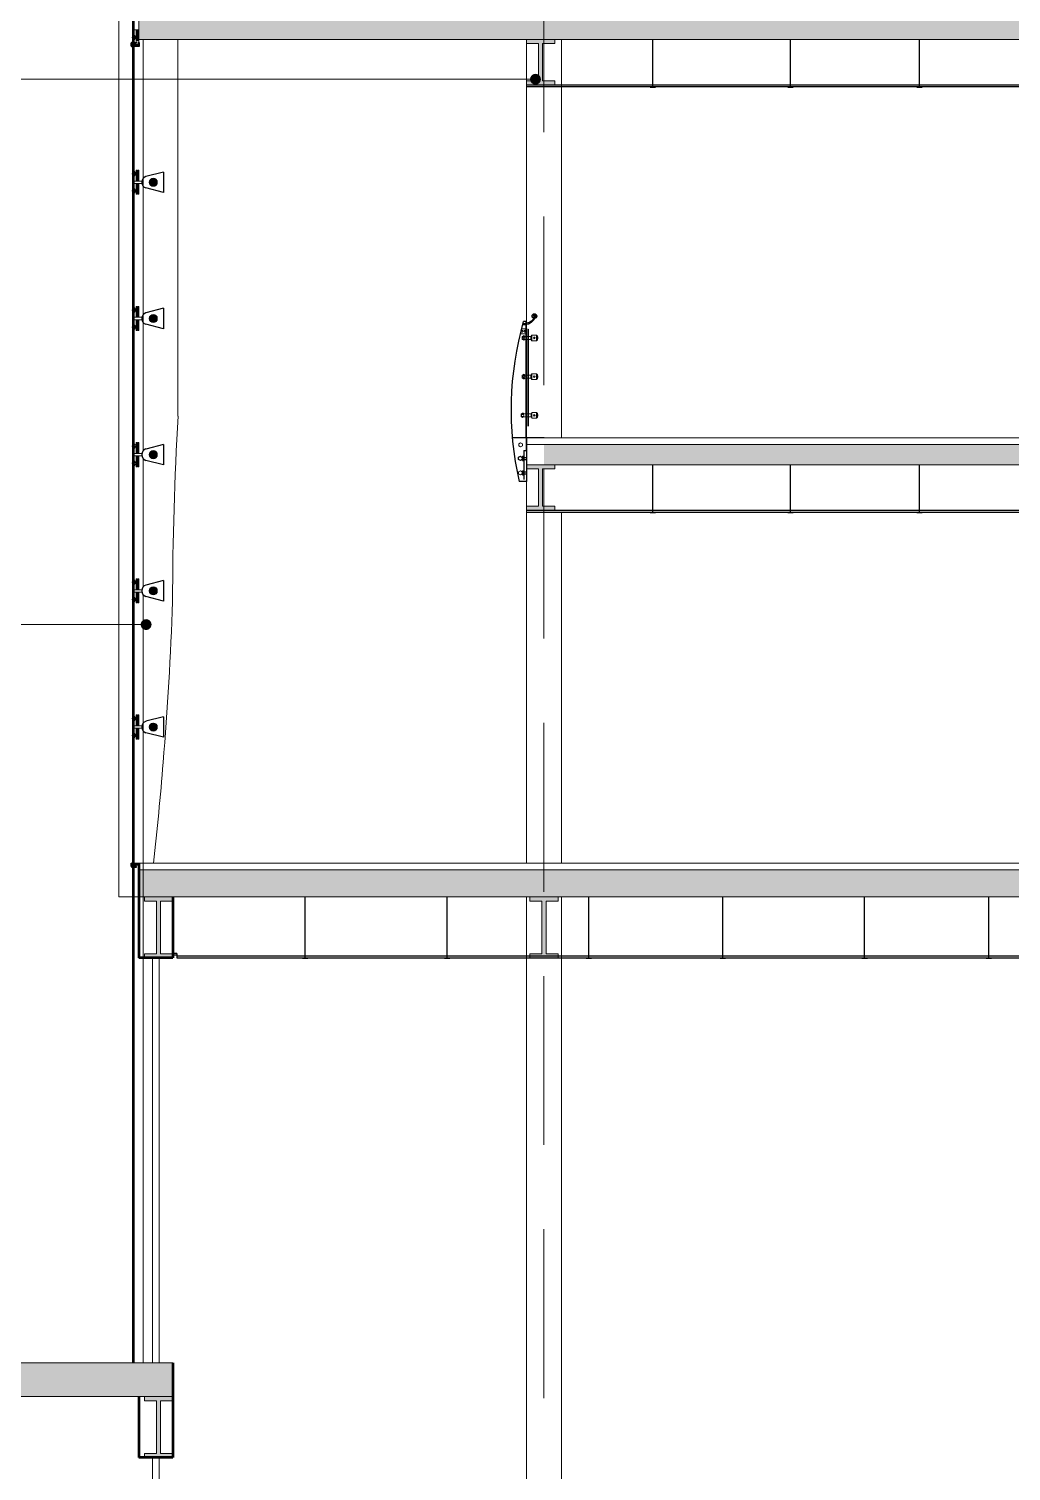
# Model space of a CAD drawing. Header units: millimetres. Extents: x 1135 to 1350, y 205 to 283.
# Drawn here: x 1302.91 to 1310.19, y 224.35 to 235.03 of the extents above; entities that cross this region are included whole.
import ezdxf

# ---------------------------------------------------------------- set-up
doc = ezdxf.new("R2010")
doc.units = ezdxf.units.MM
doc.header["$LTSCALE"] = 10
doc.linetypes.add('DASHED2', pattern=[0.375, 0.25, -0.125])
doc.layers.get('0').update_dxf_attribs({"color": 90})
for name, color, linetype in [('1', 130, 'Continuous'), ('CIEL', 8, 'Continuous'), ('DATA', 9, 'Continuous'), ('ESCALERA', 90, 'Continuous'), ('FONDO', 8, 'Continuous'), ('TEX1', 90, 'Continuous'), ('VIDRO', 140, 'Continuous')]:
    doc.layers.add(name, color=color, linetype=linetype)
for name, color, linetype, lineweight in [('A-perf', 180, 'Continuous', 9), ('cinza 03', 252, 'Continuous', 13), ('COTA', 90, 'Continuous', 9), ('HACHT', 90, 'Continuous', 9), ('linha estutura', 252, 'Continuous', 13), ('PAREDES 2', 50, 'Continuous', 50), ('Pilares', 16, 'Continuous', 20), ('pn 02', 16, 'Continuous', 20), ('PN-01', 90, 'Continuous', 13), ('TEXTOS', 90, 'Continuous', 9)]:
    doc.layers.add(name, color=color, linetype=linetype, lineweight=lineweight)

# ---------------------------------------------------------------- blocks, each defined once
blk = doc.blocks.new('VIGA')
at = {"layer": 'Pilares'}
blk.add_hatch(color=256, dxfattribs=at).paths.add_polyline_path([(0.21, 0), (0, 0), (0, -0.03), (0.09, -0.03), (0.09, -0.42), (0, -0.42), (0, -0.45), (0.21, -0.45), (0.21, -0.42), (0.12, -0.42), (0.12, -0.03), (0.21, -0.03)])
at = {"layer": 'Pilares', "linetype": 'Continuous'}
for p, q in [((0, -0.03), (0.09, -0.03)), ((0.09, -0.03), (0.09, -0.42)), ((0.12, -0.03), (0.12, -0.42)), ((0.12, -0.03), (0.21, -0.03)), ((0, -0.42), (0.09, -0.42)), ((0.12, -0.42), (0.21, -0.42))]:
    blk.add_line(p, q, dxfattribs=at)
for points in [[(0.21, -0.03), (0.21, 0), (0, 0), (0, -0.03)], [(0, -0.42), (0, -0.45), (0.21, -0.45), (0.21, -0.42)]]:
    blk.add_lwpolyline(points, dxfattribs=at)
blk = doc.blocks.new('A$C43351A97')
at = {"layer": 'DATA'}
for p, q in [((0, 1), (0, 3.5)), ((0, 3.5), (0.5, 3.5)), ((3.5, 1), (0, 1)), ((0.1, 3.4), (0.1, 3.1)), ((0.1, 3.4), (0.1, 3.4)), ((0.1, 3.4), (0.1, 3.4)), ((0.1, 3.4), (0.1, 3.4)), ((0.5, 3.4), (0.1, 3.4)), ((0.5, 3.4), (0.1, 3.4)), ((0.1, 3.3), (0.1, 3.1)), ((0.1, 3.1), (0.1, 3)), ((0.1, 3.1), (0.5, 3)), ((0.1, 3), (0.5, 3)), ((0.1, 3), (0.1, 3)), ((0.1, 3), (0.1, 3)), ((0.1, 2.9), (0.1, 1.1)), ((0.1, 2.9), (0.1, 2.9)), ((0.1, 2.9), (0.1, 2.9)), ((0.1, 2.9), (0.1, 2.9)), ((0.5, 2.9), (0.1, 2.9)), ((0.1, 1.1), (2.9, 1.1)), ((0.1, 1.1), (0.1, 1.1)), ((0.1, 1.1), (0.1, 1.1)), ((0.1, 1.1), (0.1, 1.1)), ((0.2, 3.3), (0.3, 3.3)), ((0.3, 3.3), (0.2, 3.3)), ((0.3, 3.1), (0.2, 3.2)), ((0.2, 3.2), (0.3, 3.1)), ((0.3, 3.3), (0.4, 3.3)), ((0.3, 3.3), (0.3, 3.3)), ((0.3, 3.3), (0.3, 3.3)), ((0.6, 3.3), (0.3, 3.3)), ((0.3, 3.2), (0.3, 3.1)), ((0.4, 3.2), (0.3, 3.2)), ((0.3, 3.2), (0.6, 3.2)), ((0.3, 3.1), (0.3, 3.2)), ((0.3, 2.8), (0.3, 2.2)), ((0.6, 2.8), (0.3, 2.8)), ((0.3, 2.2), (2.7, 2.2)), ((0.4, 3.3), (0.5, 3.4)), ((0.5, 3), (0.4, 3.2)), ((0.4, 2.6), (0.9, 2.6)), ((0.4, 2.4), (0.4, 2.6)), ((2.7, 2.3), (0.4, 2.3)), ((0.5, 3.5), (0.5, 3.4)), ((0.5, 3.4), (0.5, 3.4)), ((0.5, 3.4), (0.5, 3.4)), ((0.5, 3.4), (0.5, 3.4)), ((0.5, 3.4), (0.5, 3.4)), ((0.5, 3.4), (0.5, 3.4)), ((0.5, 3.4), (0.5, 3.4)), ((0.5, 3.4), (0.5, 3.4)), ((0.5, 3), (0.5, 2.9)), ((0.5, 3), (0.5, 3)), ((0.5, 3), (0.5, 3)), ((0.5, 3), (0.5, 3)), ((0.5, 3), (0.5, 3)), ((0.5, 3), (0.5, 3)), ((0.5, 3), (0.5, 3)), ((0.5, 3), (0.5, 3)), ((0.6, 3.5), (0.6, 3.3)), ((0.9, 3.5), (0.6, 3.5)), ((0.6, 3.2), (0.6, 2.8)), ((0.7, 3.4), (0.9, 3.4)), ((0.7, 2.8), (0.7, 3.4)), ((0.9, 2.8), (0.7, 2.8)), ((0.9, 3.4), (0.9, 3.5)), ((0.9, 2.6), (0.9, 2.8)), ((4.8, 4), (2.1, 3.5)), ((2.1, 4), (4.8, 3.5)), ((2.1, 4), (2.1, 3.5)), ((4.8, 4), (2.1, 4)), ((2.1, 3.5), (4.8, 3.5)), ((2.7, 2.4), (2.7, 2.3)), ((2.7, 2.2), (2.7, 2.1)), ((3, 2.5), (2.8, 2.5)), ((2.8, 2), (3, 2)), ((2.9, 2.4), (3, 2.4)), ((2.9, 2.4), (2.9, 2.4)), ((5.6, 2.3), (2.9, 2.3)), ((2.9, 2.3), (3, 2.3)), ((2.9, 2.3), (2.9, 2.3)), ((2.9, 2.2), (3, 2.2)), ((2.9, 2.2), (2.9, 2.2)), ((2.9, 2.2), (3.5, 2.2)), ((3, 2.1), (2.9, 2.1)), ((3, 2.1), (2.9, 2.1)), ((2.9, 1.1), (3, 1.1)), ((3, 3.5), (3, 2.4)), ((5.2, 3.5), (3, 3.5)), ((3, 2), (3, 2.1)), ((3, 1.5), (3.1, 1.5)), ((3, 1.4), (3, 1.5)), ((3, 1.1), (3, 1.4)), ((3, 1.1), (3, 1.1)), ((3, 1.1), (3, 1.1)), ((3.1, 3.4), (5.2, 3.4)), ((3.1, 2.3), (3.1, 3.4)), ((3.1, 2.2), (3.1, 2)), ((3.1, 2), (3.7, 2)), ((3.6, 1.9), (3.1, 1.9)), ((3.1, 1.6), (3.5, 1.6)), ((3.1, 1.5), (3.1, 1.6)), ((3.5, 1.5), (3.1, 1.4)), ((3.1, 1.5), (3.1, 1.4)), ((3.1, 1.5), (3.1, 1.5)), ((3.1, 1.5), (3.1, 1.5)), ((3.5, 1.5), (3.1, 1.5)), ((3.1, 1.4), (3.1, 1.2)), ((3.1, 1.4), (3.1, 1.1)), ((3.1, 1.1), (3.5, 1.1)), ((3.1, 1.1), (3.5, 1.1)), ((3.1, 1.1), (3.1, 1.1)), ((3.1, 1.1), (3.1, 1.1)), ((3.1, 1.1), (3.1, 1.1)), ((3.2, 1.3), (3.3, 1.4)), ((3.2, 1.3), (3.3, 1.4)), ((3.3, 1.2), (3.2, 1.2)), ((3.3, 1.2), (3.2, 1.2)), ((3.3, 1.4), (3.3, 1.3)), ((3.3, 1.4), (3.3, 1.3)), ((3.3, 1.3), (3.7, 1.3)), ((3.3, 1.3), (3.4, 1.3)), ((3.3, 1.2), (3.3, 1.2)), ((3.7, 1.2), (3.3, 1.2)), ((3.3, 1.2), (3.3, 1.2)), ((3.4, 1.2), (3.3, 1.2)), ((3.4, 1.3), (3.5, 1.5)), ((3.5, 1.1), (3.4, 1.2)), ((3.5, 2.2), (3.5, 2.1)), ((3.5, 1.6), (3.5, 1.5)), ((3.5, 1.5), (3.5, 1.4)), ((3.5, 1.5), (3.5, 1.5)), ((3.5, 1.5), (3.5, 1.5)), ((3.5, 1.5), (3.5, 1.5)), ((3.5, 1.4), (3.5, 1.5)), ((3.5, 1.4), (3.5, 1.4)), ((3.5, 1.4), (3.5, 1.4)), ((3.5, 1.1), (3.5, 1)), ((3.5, 1.1), (3.5, 1.1)), ((3.5, 1.1), (3.5, 1.1)), ((3.5, 1.1), (3.5, 1.1)), ((3.5, 1.1), (3.5, 1.1)), ((3.5, 1.1), (3.5, 1.1)), ((3.5, 1.1), (3.5, 1.1)), ((3.5, 1.1), (3.5, 1.1)), ((3.6, 2.2), (3.7, 2.2)), ((3.6, 2.2), (5.6, 2.2)), ((3.7, 2.1), (3.6, 2.1)), ((3.7, 2.1), (3.6, 2.1)), ((3.6, 2), (3.7, 2)), ((3.6, 1.5), (3.6, 1.9)), ((3.6, 1.1), (3.7, 1.1)), ((3.6, 1), (3.6, 1.1)), ((3.8, 1), (3.6, 1)), ((4.2, 0.9), (3.6, 1)), ((3.7, 2.2), (3.8, 2.2)), ((3.7, 2), (3.7, 2.1)), ((3.7, 1.9), (3.7, 1.5)), ((3.7, 1.9), (3.7, 1.9)), ((3.7, 1.5), (3.8, 1.5)), ((3.7, 1.3), (3.7, 1.4)), ((3.7, 1.1), (3.7, 1.2)), ((3.8, 2.2), (3.8, 1.9)), ((3.9, 1.3), (3.8, 1.1)), ((3.8, 1.1), (3.9, 1.1)), ((4, 1.5), (3.9, 1.3)), ((3.9, 1.5), (3.9, 1.3)), ((3.9, 1.1), (3.9, 1)), ((4.2, 1.3), (4, 1.5)), ((4, 1.3), (4, 1)), ((4.1, 1), (4.1, 1.3)), ((4.2, 0), (4.2, 1.5)), ((5.4, 1.5), (4.2, 1.5)), ((4.8, 3.5), (4.8, 4)), ((5.3, 3.2), (5, 2.7)), ((5, 2.7), (5, 2.4)), ((5.1, 2.7), (5.4, 3.1)), ((5.1, 2.4), (5.1, 2.7)), ((5.4, 3.2), (5.2, 3.5)), ((5.2, 3.4), (5.3, 3.2)), ((5.2, 0), (5.2, 1.5)), ((5.2, 0.9), (5.7, 0.9)), ((5.4, 3.5), (5.4, 3.3)), ((5.6, 3.5), (5.4, 3.5)), ((5.4, 3.3), (5.5, 3.3)), ((5.4, 3.3), (5.4, 3.3)), ((5.4, 3.3), (5.4, 3.3)), ((5.4, 3.1), (5.4, 3.1)), ((5.4, 3.1), (5.4, 2.9)), ((5.4, 3.1), (5.4, 3.1)), ((5.4, 3.1), (5.4, 3.1)), ((5.6, 3.1), (5.4, 3.1)), ((5.4, 1.6), (5.4, 1.4)), ((5.4, 1.4), (5.6, 1.4)), ((5.4, 1.4), (5.4, 1.4)), ((5.4, 1.4), (5.4, 1.4)), ((5.4, 1.3), (5.4, 1.3)), ((5.4, 1.2), (5.4, 1.3)), ((5.4, 1.2), (5.4, 1)), ((5.5, 1.2), (5.4, 1.2)), ((5.4, 1), (5.6, 1)), ((5.5, 3.3), (5.6, 3.2)), ((5.5, 3), (5.7, 3)), ((5.5, 2.9), (5.5, 3)), ((5.5, 1.5), (5.5, 1.6)), ((5.7, 1.5), (5.5, 1.5)), ((5.6, 1.3), (5.5, 1.2)), ((5.7, 3.5), (5.6, 3.5)), ((5.6, 3.3), (5.6, 3.5)), ((5.6, 3.3), (5.6, 3.3)), ((5.7, 3.3), (5.6, 3.3)), ((5.6, 1.2), (5.7, 1.2)), ((5.6, 1.2), (5.6, 1.2)), ((5.6, 1), (5.6, 1.2)), ((5.6, 1), (5.7, 1.1)), ((5.7, 3.5), (6.2, 3.5)), ((5.7, 3.3), (5.7, 3.5)), ((5.7, 3.3), (5.7, 3.3)), ((5.7, 3), (5.7, 3)), ((5.7, 3), (5.7, 2.4)), ((5.7, 2.1), (5.7, 1.5)), ((5.7, 1.1), (5.7, 1.2)), ((5.7, 1.2), (5.7, 1.2)), ((6.2, 1), (5.7, 1)), ((6.2, 0.9), (5.7, 0.9)), ((6.2, 3.5), (5.8, 3.4)), ((5.8, 3.4), (5.8, 3.3)), ((5.9, 3.2), (5.8, 3.3)), ((5.8, 1.4), (5.8, 3.1)), ((5.8, 3.1), (5.9, 3.1)), ((5.9, 1.4), (5.8, 1.4)), ((5.8, 1.2), (5.9, 1.3)), ((5.8, 1.2), (5.8, 1.1)), ((5.8, 1.1), (6.2, 1.1)), ((5.9, 3.1), (5.9, 3.2)), ((5.9, 1.3), (5.9, 1.4)), ((6.2, 3.5), (6.2, 1)), ((6.2, 2.8), (6.2, 3.5)), ((6.2, 2.3), (6.2, 2.8)), ((6.2, 1.7), (6.2, 2.3)), ((6.2, 1.1), (6.2, 1.7))]:
    blk.add_line(p, q, dxfattribs=at)
blk.add_circle((5.1, 3.8), 0.243, dxfattribs=at)
for centre, radius, start, end in [((0.1, 3.3), 0.0625, 90, 168.6195), ((0.1, 3.1), 0.0625, 191.3805, 270), ((0.2, 3.2), 0.0784, 135.8757, 224.1243), ((0.2, 3.2), 0.0469, 124.4366, 235.5634), ((0.3, 3.3), 0.0272, 0, 124.4366), ((0.3, 3.3), 0.025, 360, 124.4366), ((0.3, 3.1), 0.0272, 235.5634, 360), ((0.3, 3.1), 0.025, 235.5634, 360), ((0.4, 2.6), 0.0625, 90, 180), ((0.4, 2.4), 0.0625, 180, 270), ((2.8, 2.4), 0.0625, 90, 180), ((2.8, 2.1), 0.0625, 180, 270), ((2.9, 2.4), 0.041, 90, 270), ((2.9, 2.4), 0.0312, 90, 254.9671), ((2.9, 2.4), 0.0312, 270, 0), ((2.9, 2.1), 0.031, 105.9955, 270.0045), ((2.9, 2.1), 0.041, 90, 270), ((3, 2.4), 0.03, 270, 90), ((3, 2.3), 0.0312, 270, 0), ((3, 2.2), 0.031, 360, 90), ((3, 2.1), 0.031, 359.9988, 90.0012), ((3, 2.1), 0.03, 270, 90), ((3.1, 2), 0.094, 179.9974, 270.0011), ((3.1, 2.2), 0.00000125, 180, 0), ((3.1, 1.4), 0.0625, 90, 168.6195), ((3.1, 1.2), 0.0625, 191.3805, 270), ((3.2, 1.3), 0.0469, 124.3556, 235.6444), ((3.2, 1.3), 0.0784, 135.8757, 224.1243), ((3.3, 1.4), 0.025, 359.9961, 124.0039), ((3.3, 1.4), 0.0272, 360, 124.4366), ((3.3, 1.2), 0.025, 235.7316, 359.7219), ((3.3, 1.2), 0.0272, 235.5634, 360), ((3.6, 2.1), 0.0625, 180, 270), ((3.6, 1.1), 0.039, 0.1803, 180), ((3.6, 1), 0.039, 180, 262.0731), ((3.6, 2.1), 0.0309, 105.337, 270.1276), ((3.6, 2.1), 0.041, 90, 270), ((3.7, 1.5), 0.125, 180, 270), ((3.6, 1), 0.03, 180, 224.9885), ((3.6, 1), 0.03, 224.9885, 270.0115), ((3.7, 2.1), 0.031, 360, 90), ((3.7, 2.1), 0.031, 270, 90), ((3.7, 1.9), 0.062, 270, 360), ((3.8, 2.2), 0.031, 0, 90), ((3.8, 1.5), 0.062, 360, 90), ((3.8, 1), 0.03, 270, 0.0048), ((4, 1.5), 0.037, 43.0014, 150), ((4, 1.3), 0.0537, 21.4588, 158.5412), ((4, 1.1), 0.0537, 201.4588, 338.5412), ((5.1, 2.4), 0.04, 180, 0), ((5.4, 3.3), 0.025, 180, 270), ((5.3, 3.2), 0.0938, 330, 30), ((5.4, 3.1), 0.025, 90, 180), ((5.4, 2.9), 0.05, 180, 0), ((5.4, 1.6), 0.05, 0, 180), ((5.4, 1.4), 0.025, 180, 270), ((5.4, 1.2), 0.025, 90, 180), ((5.9, 3.7), 0.337, 118.3035, 217.999), ((5.7, 3.5), 0.015, 90, 256.2619), ((5.6, 3.1), 0.0414, 270, 45), ((5.6, 2.4), 0.0625, 270, 0), ((5.6, 2.1), 0.0625, 0, 90), ((5.6, 1.4), 0.0414, 315, 90), ((5.7, 1), 0.015, 103.7381, 270), ((5.8, 3.3), 0.04, 180, 0), ((5.8, 3.3), 0.05, 166.1135, 339.8945), ((5.8, 1.2), 0.04, 0, 180), ((5.8, 1.2), 0.05, 20.1055, 193.8865), ((5.9, 3.2), 0.0625, 360, 60), ((5.9, 1.3), 0.0625, 300, 360)]:
    blk.add_arc(centre, radius, start, end, dxfattribs=at)
blk = doc.blocks.new('SPIDERLADO')
at = {"layer": '1'}
h = blk.add_hatch(dxfattribs=at)
h.set_pattern_fill('LINE', color=256, scale=0.022502, angle=45, style=0)
h.set_pattern_definition([(45, (-190.9028623, 32.652582), (-0.001988936716, 0.001988936716), [])])
h.paths.add_polyline_path([(-0.047, 0, 0.528848), (-0.085, 0.026), (-0.101, 0.01, 1.19142)])
for p, q in [((0, 0.076), (-0.129, 0.042)), ((0, 0.076), (0, -0.076)), ((0, -0.076), (-0.129, -0.042))]:
    blk.add_line(p, q)
blk.add_arc((-0.116, 0), 0.0442, 107.4107, 252.5893)
at = {"layer": 'A-perf', "color": 8}
for radius in [0.03, 0.028]:
    blk.add_circle((-0.075, 0), radius, dxfattribs=at)
at = {"layer": 'PN-01'}
for p, q in [((-0.195, 0.063), (-0.235, 0.063)), ((-0.225, 0.067), (-0.23, 0.07)), ((-0.225, 0.066), (-0.23, 0.069)), ((-0.195, 0.064), (-0.23, 0.064)), ((-0.195, 0.062), (-0.23, 0.062)), ((-0.225, 0.06), (-0.23, 0.058)), ((-0.225, 0.059), (-0.23, 0.056)), ((-0.195, 0.064), (-0.229, 0.064)), ((-0.22, 0.067), (-0.225, 0.067)), ((-0.22, 0.066), (-0.225, 0.066)), ((-0.22, 0.06), (-0.225, 0.06)), ((-0.22, 0.059), (-0.225, 0.059)), ((-0.214, 0.079), (-0.22, 0.079)), ((-0.214, 0.048), (-0.22, 0.048)), ((-0.159, 0.009), (-0.22, 0.009)), ((-0.21, 0.072), (-0.214, 0.079)), ((-0.21, 0.055), (-0.214, 0.048)), ((-0.202, 0.072), (-0.21, 0.072)), ((-0.202, 0.055), (-0.21, 0.055)), ((-0.202, 0.089), (-0.202, 0.009)), ((-0.195, 0.089), (-0.202, 0.089)), ((-0.195, 0.078), (-0.202, 0.078)), ((-0.195, 0.048), (-0.202, 0.048)), ((-0.195, 0.034), (-0.202, 0.034)), ((-0.195, 0.089), (-0.195, 0.009)), ((-0.189, 0.072), (-0.195, 0.076)), ((-0.189, 0.055), (-0.195, 0.051)), ((-0.193, 0.074), (-0.193, 0.052)), ((-0.192, 0.074), (-0.192, 0.053)), ((-0.191, 0.073), (-0.191, 0.053)), ((-0.189, 0.089), (-0.189, 0.08)), ((-0.189, 0.089), (-0.183, 0.089)), ((-0.189, 0.08), (-0.189, 0.047)), ((-0.189, 0.047), (-0.189, 0.009)), ((-0.189, 0.034), (-0.183, 0.034)), ((-0.183, 0.089), (-0.183, 0.009)), ((-0.195, -0.063), (-0.235, -0.063)), ((-0.225, -0.059), (-0.23, -0.056)), ((-0.225, -0.06), (-0.23, -0.058)), ((-0.195, -0.062), (-0.23, -0.062)), ((-0.195, -0.064), (-0.23, -0.064)), ((-0.225, -0.066), (-0.23, -0.069)), ((-0.225, -0.067), (-0.23, -0.07)), ((-0.195, -0.064), (-0.229, -0.064)), ((-0.22, -0.059), (-0.225, -0.059)), ((-0.22, -0.06), (-0.225, -0.06)), ((-0.22, -0.066), (-0.225, -0.066)), ((-0.22, -0.067), (-0.225, -0.067)), ((-0.159, -0.009), (-0.22, -0.009)), ((-0.214, -0.048), (-0.22, -0.048)), ((-0.214, -0.079), (-0.22, -0.079)), ((-0.21, -0.055), (-0.214, -0.048)), ((-0.21, -0.072), (-0.214, -0.079)), ((-0.202, -0.055), (-0.21, -0.055)), ((-0.202, -0.072), (-0.21, -0.072)), ((-0.202, -0.089), (-0.202, -0.009)), ((-0.195, -0.034), (-0.202, -0.034)), ((-0.195, -0.048), (-0.202, -0.048)), ((-0.195, -0.078), (-0.202, -0.078)), ((-0.195, -0.089), (-0.202, -0.089)), ((-0.195, -0.089), (-0.195, -0.009)), ((-0.189, -0.055), (-0.195, -0.051)), ((-0.189, -0.072), (-0.195, -0.076)), ((-0.193, -0.074), (-0.193, -0.052)), ((-0.192, -0.074), (-0.192, -0.053)), ((-0.191, -0.073), (-0.191, -0.053)), ((-0.189, -0.047), (-0.189, -0.009)), ((-0.189, -0.034), (-0.183, -0.034)), ((-0.189, -0.08), (-0.189, -0.047)), ((-0.189, -0.089), (-0.189, -0.08)), ((-0.189, -0.089), (-0.183, -0.089)), ((-0.183, -0.089), (-0.183, -0.009))]:
    blk.add_line(p, q, dxfattribs=at)

msp = doc.modelspace()

# ---------------------------------------------------------------- hatches: boundary and pattern name
at = {"layer": '1'}
h = msp.add_hatch(dxfattribs=at)
h.set_pattern_fill('LINE', color=256, scale=0.022502, angle=45, style=0)
h.set_pattern_definition([(45, (1113.0071196, 263.5192487), (-0.001988936716, 0.001988936716), [])])
h.paths.add_polyline_path([(1303.863, 230.867, 0.528848), (1303.825, 230.893), (1303.809, 230.876, 1.19142)])
h = msp.add_hatch(dxfattribs=at)
h.set_pattern_fill('LINE', color=256, scale=0.022502, angle=45, style=0)
h.set_pattern_definition([(45, (1113.0071196, 262.5109154), (-0.001988936716, 0.001988936716), [])])
h.paths.add_polyline_path([(1303.863, 229.858, 0.528848), (1303.825, 229.884), (1303.809, 229.868, 1.19142)])
at = {"layer": 'cinza 03'}
h = msp.add_hatch(dxfattribs=at)
h.set_pattern_fill('LINE', color=256, scale=0.014873, angle=90, style=0)
h.set_pattern_definition([(90, (-1957.9210344, -1198.9279192), (0.0018591344764, 1e-19), [])])
h.paths.add_polyline_path([(1306.614, 232.74), (1306.608, 232.74), (1306.608, 232.805), (1306.614, 232.805)])
h.paths.add_polyline_path([(1306.614, 232.166), (1306.608, 232.166), (1306.608, 232.74), (1306.614, 232.74)])
h.paths.add_polyline_path([(1306.614, 232.086), (1306.608, 232.086), (1306.608, 232.166), (1306.614, 232.166)])
h = msp.add_hatch(color=256, dxfattribs=at)
edge = h.paths.add_edge_path()
edge.add_arc((1306.657, 232.74), 0.00205, 0, 360)
at = {"layer": 'COTA'}
msp.add_hatch(color=256, dxfattribs=at).paths.add_polyline_path([(1303.979, 225.15), (1301.729, 225.15), (1301.729, 224.9), (1303.979, 224.9)])
at = {"layer": 'ESCALERA', "ltscale": 0.1}
h = msp.add_hatch(color=256, dxfattribs=at)
h.paths.add_polyline_path([(1306.657, 232.919, -0.429246), (1306.675, 232.901, -0.019142), (1306.675, 232.9), (1306.657, 232.9)])
h.paths.add_polyline_path([(1306.657, 232.919), (1306.657, 232.9), (1306.641, 232.9, -0.019142), (1306.641, 232.901, -0.399339)])
h.paths.add_polyline_path([(1306.657, 232.9), (1306.675, 232.9, -0.406762), (1306.657, 232.884)])
h.paths.add_polyline_path([(1306.641, 232.901, -0.060174), (1306.641, 232.906), (1306.657, 232.898), (1306.657, 232.884, -0.399339)])
at = {"layer": 'HACHT'}
h = msp.add_hatch(color=256, dxfattribs=at)
h.paths.add_polyline_path([(1317.404, 231.95), (1314.729, 231.95), (1314.729, 231.8), (1314.834, 231.8), (1317.404, 231.8)])
h.paths.add_polyline_path([(1322.729, 232.233), (1322.729, 232.556), (1322.659, 232.556), (1322.659, 232.371), (1322.389, 232.371), (1322.389, 232.185), (1322.119, 232.185), (1322.119, 231.95), (1318.229, 231.95), (1318.229, 231.75), (1322.024, 231.75)])
h.paths.add_polyline_path([(1324.6, 233.518), (1325.479, 233.518), (1325.479, 233.668), (1324.279, 233.668), (1324.279, 233.482), (1324.009, 233.482), (1324.009, 233.297), (1323.739, 233.297), (1323.739, 233.112), (1323.469, 233.112), (1323.469, 232.926), (1323.199, 232.926), (1323.199, 232.741), (1322.929, 232.741), (1322.929, 232.556), (1322.729, 232.556), (1322.729, 232.233)])
h.paths.add_polyline_path([(1324.6, 236.668), (1325.479, 236.668), (1325.479, 236.818), (1324.279, 236.818), (1324.279, 236.632), (1324.009, 236.632), (1324.009, 236.447), (1323.739, 236.447), (1323.739, 236.262), (1323.469, 236.262), (1323.469, 236.076), (1323.199, 236.076), (1323.199, 235.891), (1322.929, 235.891), (1322.929, 235.706), (1322.729, 235.706), (1322.729, 235.383)])
h.paths.add_polyline_path([(1322.729, 235.383), (1322.729, 235.706), (1322.659, 235.706), (1322.659, 235.521), (1322.389, 235.521), (1322.389, 235.335), (1322.119, 235.335), (1322.119, 235.1), (1318.229, 235.1), (1318.229, 234.95), (1322.024, 234.95), (1322.097, 234.95)])
h.paths.add_polyline_path([(1317.404, 235.1), (1314.729, 235.1), (1314.729, 234.95), (1314.834, 234.95), (1317.404, 234.95)])
h.paths.add_polyline_path([(1314.729, 235.1), (1306.729, 235.1), (1306.729, 234.95), (1306.809, 234.95), (1314.729, 234.95)])
h.paths.add_polyline_path([(1306.729, 235.1), (1303.729, 235.1), (1303.729, 234.95), (1306.729, 234.95)])
h.paths.add_polyline_path([(1306.729, 238.25), (1306.729, 238.1), (1306.809, 238.1), (1314.729, 238.1), (1314.729, 238.25)])
h.paths.add_polyline_path([(1317.404, 238.25), (1314.729, 238.25), (1314.729, 238.1), (1314.834, 238.1), (1317.404, 238.1)])
h.paths.add_polyline_path([(1322.729, 238.533), (1322.729, 238.856), (1322.659, 238.856), (1322.659, 238.671), (1322.389, 238.671), (1322.389, 238.485), (1322.119, 238.485), (1322.119, 238.25), (1318.229, 238.25), (1318.229, 238.05), (1322.024, 238.05)])
h = msp.add_hatch(color=256, dxfattribs=at)
h.paths.add_polyline_path([(1314.729, 228.8), (1306.729, 228.8), (1306.729, 228.6), (1306.834, 228.6), (1314.729, 228.6)])
h.paths.add_polyline_path([(1306.729, 228.8), (1303.729, 228.8), (1303.729, 228.6), (1306.729, 228.6)])
h.paths.add_polyline_path([(1317.404, 228.8), (1314.729, 228.8), (1314.729, 228.6), (1314.834, 228.6), (1317.404, 228.6)])
h.paths.add_polyline_path([(1322.729, 229.083), (1322.729, 229.406), (1322.659, 229.406), (1322.659, 229.221), (1322.389, 229.221), (1322.389, 229.035), (1322.119, 229.035), (1322.119, 228.8), (1318.229, 228.8), (1318.229, 228.6), (1322.024, 228.6)])
h.paths.add_polyline_path([(1324.6, 230.368), (1325.479, 230.368), (1325.479, 230.518), (1324.279, 230.518), (1324.279, 230.332), (1324.009, 230.332), (1324.009, 230.147), (1323.739, 230.147), (1323.739, 229.962), (1323.469, 229.962), (1323.469, 229.776), (1323.199, 229.776), (1323.199, 229.591), (1322.929, 229.591), (1322.929, 229.406), (1322.729, 229.406), (1322.729, 229.083)])
h.paths.add_polyline_path([(1314.729, 231.95), (1306.729, 231.95), (1306.729, 231.8), (1306.809, 231.8), (1314.729, 231.8)])
at = {"layer": 'pn 02'}
for points in [[(1306.599, 234.643), (1306.599, 234.613), (1306.809, 234.613), (1306.809, 234.643), (1306.719, 234.643), (1306.719, 234.92), (1306.809, 234.92), (1306.809, 234.95), (1306.599, 234.95), (1306.599, 234.92), (1306.689, 234.92), (1306.689, 234.643)], [(1306.599, 231.493), (1306.599, 231.463), (1306.809, 231.463), (1306.809, 231.493), (1306.719, 231.493), (1306.719, 231.77), (1306.809, 231.77), (1306.809, 231.8), (1306.599, 231.8), (1306.599, 231.77), (1306.689, 231.77), (1306.689, 231.493)]]:
    msp.add_hatch(color=256, dxfattribs=at).paths.add_polyline_path(points)

# ---------------------------------------------------------------- linework, layer by layer
for p, q in [((1303.91, 230.943), (1303.781, 230.909)), ((1303.91, 230.943), (1303.91, 230.791)), ((1303.91, 230.791), (1303.781, 230.824)), ((1303.91, 229.934), (1303.781, 229.901)), ((1303.91, 229.934), (1303.91, 229.782)), ((1303.91, 229.782), (1303.781, 229.816))]:
    msp.add_line(p, q)
for centre in [(1303.794, 230.867), (1303.794, 229.858)]:
    msp.add_arc(centre, 0.0442, 107.4107, 252.5893)
at = {"layer": 'A-perf'}
for p, q in [((1303.76, 231.903), (1303.76, 234.95)), ((1304.018, 232.16), (1304.018, 234.95)), ((1303.76, 231.086), (1303.76, 231.847)), ((1303.76, 230.894), (1303.76, 231.086)), ((1303.76, 229.642), (1303.76, 230.839)), ((1303.76, 225.15), (1303.76, 229.642))]:
    msp.add_line(p, q, dxfattribs=at)
at = {"layer": 'A-perf', "color": 8}
for centre, radius in [((1303.835, 230.867), 0.03), ((1303.835, 230.867), 0.028), ((1303.835, 229.858), 0.03), ((1303.835, 229.858), 0.028)]:
    msp.add_circle(centre, radius, dxfattribs=at)
at = {"layer": 'A-perf'}
for centre, radius, start, end in [((1328.483, 230.745), 24.505, 176.69, 179.9033), ((1277.366, 231.743), 26.629, 355.3732, 357.942), ((1277.366, 231.743), 26.629, 353.7637, 355.3732)]:
    msp.add_arc(centre, radius, start, end, dxfattribs=at)
at = {"layer": 'CIEL'}
for p, q in [((1306.599, 234.613), (1314.573, 234.613)), ((1306.599, 234.6), (1314.573, 234.6)), ((1307.516, 234.596), (1307.555, 234.596)), ((1308.535, 234.596), (1308.575, 234.596)), ((1309.49, 234.596), (1309.53, 234.596)), ((1306.599, 231.463), (1314.573, 231.463)), ((1306.599, 231.45), (1314.573, 231.45)), ((1307.516, 231.446), (1307.555, 231.446)), ((1308.535, 231.446), (1308.575, 231.446)), ((1309.49, 231.446), (1309.53, 231.446)), ((1304.01, 228.182), (1303.979, 228.182)), ((1304.01, 228.169), (1303.979, 228.169)), ((1304.01, 228.182), (1304.01, 228.169)), ((1304.01, 228.163), (1317.223, 228.163)), ((1304.01, 228.163), (1304.01, 228.15)), ((1304.01, 228.15), (1317.223, 228.15)), ((1304.941, 228.146), (1304.981, 228.146)), ((1305.991, 228.146), (1306.031, 228.146)), ((1307.041, 228.146), (1307.081, 228.146)), ((1308.035, 228.146), (1308.074, 228.146)), ((1309.084, 228.146), (1309.124, 228.146)), ((1310.003, 228.146), (1310.043, 228.146))]:
    msp.add_line(p, q, dxfattribs=at)
at = {"layer": 'cinza 03'}
for p, q in [((1306.597, 232.771), (1306.552, 232.771)), ((1306.597, 232.807), (1306.561, 232.807)), ((1306.631, 232.751), (1306.567, 232.751)), ((1306.567, 232.751), (1306.567, 232.729)), ((1306.567, 232.729), (1306.631, 232.729)), ((1306.613, 232.805), (1306.608, 232.805)), ((1306.64, 232.76), (1306.631, 232.751)), ((1306.631, 232.729), (1306.631, 232.751)), ((1306.631, 232.729), (1306.64, 232.719)), ((1306.673, 232.76), (1306.64, 232.76)), ((1306.64, 232.76), (1306.64, 232.719)), ((1306.673, 232.719), (1306.64, 232.719)), ((1306.68, 232.752), (1306.673, 232.76)), ((1306.673, 232.76), (1306.673, 232.719)), ((1306.673, 232.719), (1306.68, 232.725)), ((1306.68, 232.752), (1306.68, 232.725)), ((1306.684, 232.747), (1306.68, 232.747)), ((1306.684, 232.733), (1306.68, 232.733)), ((1306.684, 232.747), (1306.684, 232.733)), ((1306.631, 232.464), (1306.567, 232.464)), ((1306.567, 232.464), (1306.567, 232.442)), ((1306.567, 232.442), (1306.631, 232.442)), ((1306.64, 232.474), (1306.631, 232.464)), ((1306.631, 232.442), (1306.631, 232.464)), ((1306.631, 232.442), (1306.64, 232.432)), ((1306.673, 232.474), (1306.64, 232.474)), ((1306.64, 232.474), (1306.64, 232.432)), ((1306.673, 232.432), (1306.64, 232.432)), ((1306.68, 232.465), (1306.673, 232.474)), ((1306.673, 232.474), (1306.673, 232.432)), ((1306.673, 232.432), (1306.68, 232.439)), ((1306.68, 232.465), (1306.68, 232.439)), ((1306.684, 232.46), (1306.68, 232.46)), ((1306.684, 232.446), (1306.68, 232.446)), ((1306.684, 232.46), (1306.684, 232.446)), ((1306.64, 232.187), (1306.635, 232.177)), ((1306.64, 232.187), (1306.64, 232.145)), ((1306.673, 232.187), (1306.64, 232.187)), ((1306.68, 232.179), (1306.673, 232.187)), ((1306.673, 232.187), (1306.673, 232.145)), ((1306.68, 232.179), (1306.68, 232.152)), ((1306.559, 232.177), (1306.635, 232.177)), ((1306.559, 232.177), (1306.559, 232.155)), ((1306.559, 232.155), (1306.635, 232.155)), ((1306.635, 232.155), (1306.635, 232.177)), ((1306.64, 232.145), (1306.635, 232.155)), ((1306.673, 232.145), (1306.64, 232.145)), ((1306.673, 232.145), (1306.68, 232.152)), ((1306.684, 232.173), (1306.68, 232.173)), ((1306.684, 232.159), (1306.68, 232.159)), ((1306.684, 232.173), (1306.684, 232.159))]:
    msp.add_line(p, q, dxfattribs=at)
for points in [[(1306.567, 232.796), (1306.572, 232.792), (1306.572, 232.786), (1306.567, 232.783), (1306.561, 232.786), (1306.561, 232.792)], [(1306.586, 232.796), (1306.592, 232.792), (1306.592, 232.786), (1306.586, 232.783), (1306.581, 232.786), (1306.581, 232.792)]]:
    msp.add_lwpolyline(points, close=True, dxfattribs=at)
for centre, radius in [((1306.567, 232.789), 0.00624), ((1306.58, 232.74), 0.00624), ((1306.586, 232.789), 0.00624), ((1306.657, 232.74), 0.00624), ((1306.657, 232.74), 0.00205), ((1306.58, 232.453), 0.00624), ((1306.657, 232.453), 0.00624), ((1306.571, 232.166), 0.00764), ((1306.657, 232.166), 0.00624), ((1306.657, 232.166), 0.00205)]:
    msp.add_circle(centre, radius, dxfattribs=at)
for centre, radius, start, end in [((1306.58, 232.751), 0.00604, 1.5964, 178.4036), ((1306.58, 232.729), 0.00604, 180.7566, 359.2434), ((1306.58, 232.464), 0.00604, 1.5964, 178.4036), ((1306.58, 232.442), 0.00604, 180.7566, 359.2434), ((1306.572, 232.177), 0.00487, 359.7703, 180.2297), ((1306.571, 232.156), 0.00487, 191.1496, 348.8504)]:
    msp.add_arc(centre, radius, start, end, dxfattribs=at)
at = {"layer": 'COTA'}
for p, q in [((1306.629, 234.655), (1299.093, 234.655)), ((1303.782, 230.617), (1299.093, 230.617))]:
    msp.add_line(p, q, dxfattribs=at)
at = {"layer": 'COTA', "const_width": 0.04}
for points in [[(1306.666, 234.675, 1), (1306.666, 234.635, 1)], [(1303.782, 230.637, 1), (1303.782, 230.597, 1)]]:
    msp.add_lwpolyline(points, format="xyb", close=True, dxfattribs=at)
at = {"layer": 'ESCALERA'}
for p, q in [((1306.597, 232.861), (1306.576, 232.861)), ((1306.578, 232.846), (1306.578, 232.837)), ((1306.597, 232), (1306.597, 232.861)), ((1306.597, 232), (1306.494, 232)), ((1306.597, 232), (1306.597, 231.906)), ((1306.73, 232), (1306.597, 232)), ((1306.599, 232), (1306.599, 231.677)), ((1306.569, 231.863), (1306.58, 231.863)), ((1306.569, 231.863), (1306.569, 231.833)), ((1306.58, 231.906), (1306.58, 231.69)), ((1306.58, 231.906), (1306.599, 231.906)), ((1306.569, 231.855), (1306.599, 231.855)), ((1306.569, 231.84), (1306.599, 231.84)), ((1306.569, 231.833), (1306.58, 231.833)), ((1306.569, 231.756), (1306.58, 231.756)), ((1306.569, 231.756), (1306.569, 231.726)), ((1306.599, 231.677), (1306.545, 231.677)), ((1306.569, 231.749), (1306.599, 231.749)), ((1306.569, 231.734), (1306.599, 231.734)), ((1306.569, 231.726), (1306.58, 231.726))]:
    msp.add_line(p, q, dxfattribs=at)
msp.add_lwpolyline([(1306.567, 231.84), (1306.554, 231.833), (1306.541, 231.84), (1306.541, 231.856), (1306.554, 231.863), (1306.567, 231.855)], close=True, dxfattribs=at)
msp.add_circle((1306.658, 232.901), 0.0172, dxfattribs=at)
for centre, radius, start, end in [((1308.872, 232.209), 2.387, 164.1462, 192.8749), ((1306.575, 232.95), 0.104, 271.4678, 321.7399), ((1306.575, 232.941), 0.104, 271.4678, 326.9748)]:
    msp.add_arc(centre, radius, start, end, dxfattribs=at)
at = {"layer": 'FONDO'}
for p, q in [((1307.535, 234.596), (1307.535, 234.95)), ((1308.555, 234.596), (1308.555, 234.95)), ((1309.51, 234.596), (1309.51, 234.95)), ((1307.535, 231.446), (1307.535, 231.8)), ((1308.555, 231.446), (1308.555, 231.8)), ((1309.51, 231.446), (1309.51, 231.8)), ((1304.961, 228.146), (1304.961, 228.6)), ((1306.011, 228.146), (1306.011, 228.6)), ((1307.061, 228.146), (1307.061, 228.6)), ((1308.054, 228.146), (1308.054, 228.6)), ((1309.104, 228.146), (1309.104, 228.6)), ((1310.023, 228.146), (1310.023, 228.6))]:
    msp.add_line(p, q, dxfattribs=at)
at = {"layer": 'linha estutura', "linetype": 'DASHED2', "ltscale": 0.5}
msp.add_line((1306.729, 280.514), (1306.729, 205.118), dxfattribs=at)
at = {"layer": 'linha estutura'}
for p, q in [((1306.599, 232), (1306.599, 231.45)), ((1306.599, 232), (1306.599, 231.75)), ((1303.76, 228.85), (1303.837, 228.85)), ((1303.979, 228.15), (1303.729, 228.15)), ((1303.979, 224.45), (1303.729, 224.45))]:
    msp.add_line(p, q, dxfattribs=at)
at = {"layer": 'PAREDES 2'}
for p, q in [((1303.729, 228.85), (1303.729, 228.15)), ((1303.979, 228.6), (1303.979, 228.15)), ((1303.979, 228.15), (1303.729, 228.15)), ((1303.979, 225.15), (1303.979, 224.45)), ((1303.729, 224.9), (1303.729, 224.45)), ((1303.979, 224.45), (1303.729, 224.45))]:
    msp.add_line(p, q, dxfattribs=at)
at = {"layer": 'pn 02'}
for p, q in [((1303.729, 234.9), (1303.729, 235.15)), ((1303.729, 234.95), (1317.404, 234.95)), ((1306.599, 232), (1317.254, 232)), ((1306.599, 231.95), (1317.404, 231.95)), ((1306.599, 231.8), (1317.404, 231.8)), ((1303.729, 228.85), (1317.254, 228.85)), ((1303.729, 228.8), (1317.404, 228.8)), ((1303.729, 228.6), (1317.404, 228.6)), ((1303.979, 225.15), (1301.729, 225.15)), ((1303.979, 224.9), (1301.729, 224.9))]:
    msp.add_line(p, q, dxfattribs=at)
at = {"layer": 'pn 02', "linetype": 'Continuous'}
for points in [[(1306.599, 234.643), (1306.599, 234.613), (1306.809, 234.613), (1306.809, 234.643), (1306.719, 234.643), (1306.719, 234.92), (1306.809, 234.92), (1306.809, 234.95), (1306.599, 234.95), (1306.599, 234.92), (1306.689, 234.92), (1306.689, 234.643)], [(1306.599, 231.493), (1306.599, 231.463), (1306.809, 231.463), (1306.809, 231.493), (1306.719, 231.493), (1306.719, 231.77), (1306.809, 231.77), (1306.809, 231.8), (1306.599, 231.8), (1306.599, 231.77), (1306.689, 231.77), (1306.689, 231.493)]]:
    msp.add_lwpolyline(points, close=True, dxfattribs=at)
at = {"layer": 'PN-01'}
for p, q in [((1303.579, 238.1), (1303.579, 234.9)), ((1303.579, 235.15), (1303.579, 228.6)), ((1303.715, 234.965), (1303.675, 234.965)), ((1303.685, 234.969), (1303.68, 234.972)), ((1303.685, 234.968), (1303.68, 234.97)), ((1303.715, 234.966), (1303.68, 234.966)), ((1303.715, 234.964), (1303.68, 234.964)), ((1303.685, 234.962), (1303.68, 234.96)), ((1303.685, 234.961), (1303.68, 234.958)), ((1303.715, 234.964), (1303.681, 234.964)), ((1303.69, 234.969), (1303.685, 234.969)), ((1303.69, 234.968), (1303.685, 234.968)), ((1303.69, 234.962), (1303.685, 234.962)), ((1303.69, 234.961), (1303.685, 234.961)), ((1303.729, 235.02), (1303.69, 235.02)), ((1303.696, 234.98), (1303.69, 234.98)), ((1303.7, 234.973), (1303.696, 234.98)), ((1303.7, 234.956), (1303.696, 234.949)), ((1303.708, 234.973), (1303.7, 234.973)), ((1303.708, 234.956), (1303.7, 234.956)), ((1303.708, 234.939), (1303.708, 235.02)), ((1303.715, 234.994), (1303.708, 234.994)), ((1303.715, 234.98), (1303.708, 234.98)), ((1303.715, 234.939), (1303.715, 235.02)), ((1303.721, 234.973), (1303.715, 234.977)), ((1303.721, 234.956), (1303.715, 234.952)), ((1303.717, 234.954), (1303.717, 234.976)), ((1303.718, 234.954), (1303.718, 234.975)), ((1303.719, 234.955), (1303.719, 234.975)), ((1303.721, 234.982), (1303.721, 235.02)), ((1303.721, 234.994), (1303.727, 234.994)), ((1303.721, 234.948), (1303.721, 234.982)), ((1303.727, 234.939), (1303.727, 235.02)), ((1303.696, 234.949), (1303.69, 234.949)), ((1303.715, 234.95), (1303.708, 234.95)), ((1303.715, 234.939), (1303.708, 234.939)), ((1303.721, 234.939), (1303.721, 234.948)), ((1303.721, 234.939), (1303.727, 234.939)), ((1306.599, 234.95), (1306.599, 232)), ((1306.859, 234.95), (1306.859, 232)), ((1306.599, 231.45), (1306.599, 228.85)), ((1306.859, 231.45), (1306.859, 228.85)), ((1303.715, 230.93), (1303.675, 230.93)), ((1303.685, 230.934), (1303.68, 230.937)), ((1303.685, 230.933), (1303.68, 230.935)), ((1303.715, 230.931), (1303.68, 230.931)), ((1303.715, 230.929), (1303.68, 230.929)), ((1303.685, 230.927), (1303.68, 230.924)), ((1303.685, 230.926), (1303.68, 230.923)), ((1303.715, 230.931), (1303.681, 230.931)), ((1303.69, 230.934), (1303.685, 230.934)), ((1303.69, 230.933), (1303.685, 230.933)), ((1303.69, 230.927), (1303.685, 230.927)), ((1303.69, 230.926), (1303.685, 230.926)), ((1303.696, 230.946), (1303.69, 230.946)), ((1303.696, 230.915), (1303.69, 230.915)), ((1303.7, 230.938), (1303.696, 230.946)), ((1303.7, 230.922), (1303.696, 230.915)), ((1303.708, 230.938), (1303.7, 230.938)), ((1303.708, 230.922), (1303.7, 230.922)), ((1303.708, 230.956), (1303.708, 230.875)), ((1303.715, 230.956), (1303.708, 230.956)), ((1303.715, 230.945), (1303.708, 230.945)), ((1303.715, 230.915), (1303.708, 230.915)), ((1303.715, 230.901), (1303.708, 230.901)), ((1303.715, 230.956), (1303.715, 230.875)), ((1303.721, 230.938), (1303.715, 230.942)), ((1303.721, 230.921), (1303.715, 230.917)), ((1303.717, 230.941), (1303.717, 230.919)), ((1303.718, 230.94), (1303.718, 230.919)), ((1303.719, 230.94), (1303.719, 230.92)), ((1303.721, 230.956), (1303.727, 230.956)), ((1303.721, 230.956), (1303.721, 230.946)), ((1303.721, 230.946), (1303.721, 230.913)), ((1303.721, 230.913), (1303.721, 230.875)), ((1303.721, 230.901), (1303.727, 230.901)), ((1303.727, 230.956), (1303.727, 230.875)), ((1303.715, 230.803), (1303.675, 230.803)), ((1303.685, 230.808), (1303.68, 230.81)), ((1303.685, 230.806), (1303.68, 230.809)), ((1303.715, 230.805), (1303.68, 230.805)), ((1303.715, 230.802), (1303.68, 230.802)), ((1303.685, 230.801), (1303.68, 230.798)), ((1303.685, 230.799), (1303.68, 230.797)), ((1303.715, 230.802), (1303.681, 230.802)), ((1303.69, 230.808), (1303.685, 230.808)), ((1303.69, 230.806), (1303.685, 230.806)), ((1303.69, 230.801), (1303.685, 230.801)), ((1303.69, 230.799), (1303.685, 230.799)), ((1303.751, 230.875), (1303.69, 230.875)), ((1303.751, 230.858), (1303.69, 230.858)), ((1303.696, 230.818), (1303.69, 230.818)), ((1303.7, 230.811), (1303.696, 230.818)), ((1303.7, 230.795), (1303.696, 230.788)), ((1303.708, 230.811), (1303.7, 230.811)), ((1303.708, 230.795), (1303.7, 230.795)), ((1303.708, 230.777), (1303.708, 230.858)), ((1303.715, 230.832), (1303.708, 230.832)), ((1303.715, 230.819), (1303.708, 230.819)), ((1303.715, 230.777), (1303.715, 230.858)), ((1303.721, 230.812), (1303.715, 230.816)), ((1303.721, 230.795), (1303.715, 230.791)), ((1303.717, 230.792), (1303.717, 230.815)), ((1303.718, 230.793), (1303.718, 230.814)), ((1303.719, 230.794), (1303.719, 230.813)), ((1303.721, 230.82), (1303.721, 230.858)), ((1303.721, 230.832), (1303.727, 230.832)), ((1303.721, 230.787), (1303.721, 230.82)), ((1303.727, 230.777), (1303.727, 230.858)), ((1303.696, 230.788), (1303.69, 230.788)), ((1303.715, 230.788), (1303.708, 230.788)), ((1303.715, 230.777), (1303.708, 230.777)), ((1303.721, 230.777), (1303.721, 230.787)), ((1303.721, 230.777), (1303.727, 230.777)), ((1303.696, 229.937), (1303.69, 229.937)), ((1303.7, 229.93), (1303.696, 229.937)), ((1303.708, 229.948), (1303.708, 229.867)), ((1303.715, 229.948), (1303.708, 229.948)), ((1303.715, 229.937), (1303.708, 229.937)), ((1303.715, 229.948), (1303.715, 229.867)), ((1303.721, 229.948), (1303.721, 229.938)), ((1303.721, 229.948), (1303.727, 229.948)), ((1303.721, 229.938), (1303.721, 229.905)), ((1303.727, 229.948), (1303.727, 229.867)), ((1303.715, 229.922), (1303.675, 229.922)), ((1303.685, 229.926), (1303.68, 229.928)), ((1303.685, 229.924), (1303.68, 229.927)), ((1303.715, 229.923), (1303.68, 229.923)), ((1303.715, 229.92), (1303.68, 229.92)), ((1303.685, 229.919), (1303.68, 229.916)), ((1303.685, 229.917), (1303.68, 229.915)), ((1303.715, 229.923), (1303.681, 229.923)), ((1303.69, 229.926), (1303.685, 229.926)), ((1303.69, 229.924), (1303.685, 229.924)), ((1303.69, 229.919), (1303.685, 229.919)), ((1303.69, 229.917), (1303.685, 229.917)), ((1303.696, 229.907), (1303.69, 229.907)), ((1303.751, 229.867), (1303.69, 229.867)), ((1303.751, 229.85), (1303.69, 229.85)), ((1303.7, 229.914), (1303.696, 229.907)), ((1303.708, 229.93), (1303.7, 229.93)), ((1303.708, 229.914), (1303.7, 229.914)), ((1303.715, 229.906), (1303.708, 229.906)), ((1303.715, 229.893), (1303.708, 229.893)), ((1303.708, 229.769), (1303.708, 229.85)), ((1303.721, 229.93), (1303.715, 229.934)), ((1303.721, 229.913), (1303.715, 229.909)), ((1303.715, 229.769), (1303.715, 229.85)), ((1303.717, 229.933), (1303.717, 229.91)), ((1303.718, 229.932), (1303.718, 229.911)), ((1303.719, 229.931), (1303.719, 229.912)), ((1303.721, 229.905), (1303.721, 229.867)), ((1303.721, 229.893), (1303.727, 229.893)), ((1303.721, 229.812), (1303.721, 229.85)), ((1303.727, 229.769), (1303.727, 229.85)), ((1303.715, 229.795), (1303.675, 229.795)), ((1303.685, 229.799), (1303.68, 229.802)), ((1303.685, 229.798), (1303.68, 229.801)), ((1303.715, 229.796), (1303.68, 229.796)), ((1303.715, 229.794), (1303.68, 229.794)), ((1303.685, 229.792), (1303.68, 229.79)), ((1303.685, 229.791), (1303.68, 229.788)), ((1303.715, 229.794), (1303.681, 229.794)), ((1303.69, 229.799), (1303.685, 229.799)), ((1303.69, 229.798), (1303.685, 229.798)), ((1303.69, 229.792), (1303.685, 229.792)), ((1303.69, 229.791), (1303.685, 229.791)), ((1303.696, 229.81), (1303.69, 229.81)), ((1303.696, 229.779), (1303.69, 229.779)), ((1303.7, 229.803), (1303.696, 229.81)), ((1303.7, 229.787), (1303.696, 229.779)), ((1303.708, 229.803), (1303.7, 229.803)), ((1303.708, 229.787), (1303.7, 229.787)), ((1303.715, 229.824), (1303.708, 229.824)), ((1303.715, 229.81), (1303.708, 229.81)), ((1303.715, 229.78), (1303.708, 229.78)), ((1303.715, 229.769), (1303.708, 229.769)), ((1303.721, 229.804), (1303.715, 229.808)), ((1303.721, 229.787), (1303.715, 229.783)), ((1303.717, 229.784), (1303.717, 229.806)), ((1303.718, 229.785), (1303.718, 229.806)), ((1303.719, 229.785), (1303.719, 229.805)), ((1303.721, 229.824), (1303.727, 229.824)), ((1303.721, 229.779), (1303.721, 229.812)), ((1303.721, 229.769), (1303.721, 229.779)), ((1303.721, 229.769), (1303.727, 229.769)), ((1303.579, 228.6), (1303.729, 228.6)), ((1306.599, 228.6), (1306.599, 220.95)), ((1306.859, 228.6), (1306.859, 220.95)), ((1303.829, 228.15), (1303.829, 225.15)), ((1303.879, 228.15), (1303.879, 225.15)), ((1303.829, 224.45), (1303.829, 220.95)), ((1303.879, 224.45), (1303.879, 220.95))]:
    msp.add_line(p, q, dxfattribs=at)
at = {"layer": 'TEXTOS', "ltscale": 0.1}
for points in [[(1306.569, 231.94), (1306.556, 231.933), (1306.543, 231.94), (1306.543, 231.955), (1306.556, 231.963), (1306.569, 231.955)], [(1306.567, 231.734), (1306.554, 231.726), (1306.541, 231.734), (1306.541, 231.749), (1306.554, 231.756), (1306.567, 231.749)]]:
    msp.add_lwpolyline(points, close=True, dxfattribs=at)
at = {"layer": 'VIDRO'}
for p, q in [((1303.68, 235.15), (1303.68, 225.15)), ((1303.69, 235.15), (1303.69, 225.15)), ((1303.68, 230.9), (1303.69, 230.9))]:
    msp.add_line(p, q, dxfattribs=at)

# ---------------------------------------------------------------- block references
for p in [(1303.91, 233.892), (1303.91, 232.883), (1303.91, 231.875)]:
    msp.add_blockref('SPIDERLADO', p)
at = {"layer": 'linha estutura'}
for p in [(1303.769, 228.6), (1306.624, 228.6), (1303.769, 224.9)]:
    msp.add_blockref('VIGA', p, dxfattribs=at)
at = {"layer": 'TEX1', "xscale": -0.009999999999990905, "yscale": 0.009999999999990905, "zscale": 0.01}
msp.add_blockref('A$C43351A97', (1303.732, 234.89), dxfattribs=at)
at = {"layer": 'TEX1', "xscale": 0.009999999999990905, "yscale": 0.009999999999990905, "zscale": 0.01, "rotation": 180}
msp.add_blockref('A$C43351A97', (1303.732, 228.86), dxfattribs=at)

doc.saveas('drawing.dxf')
